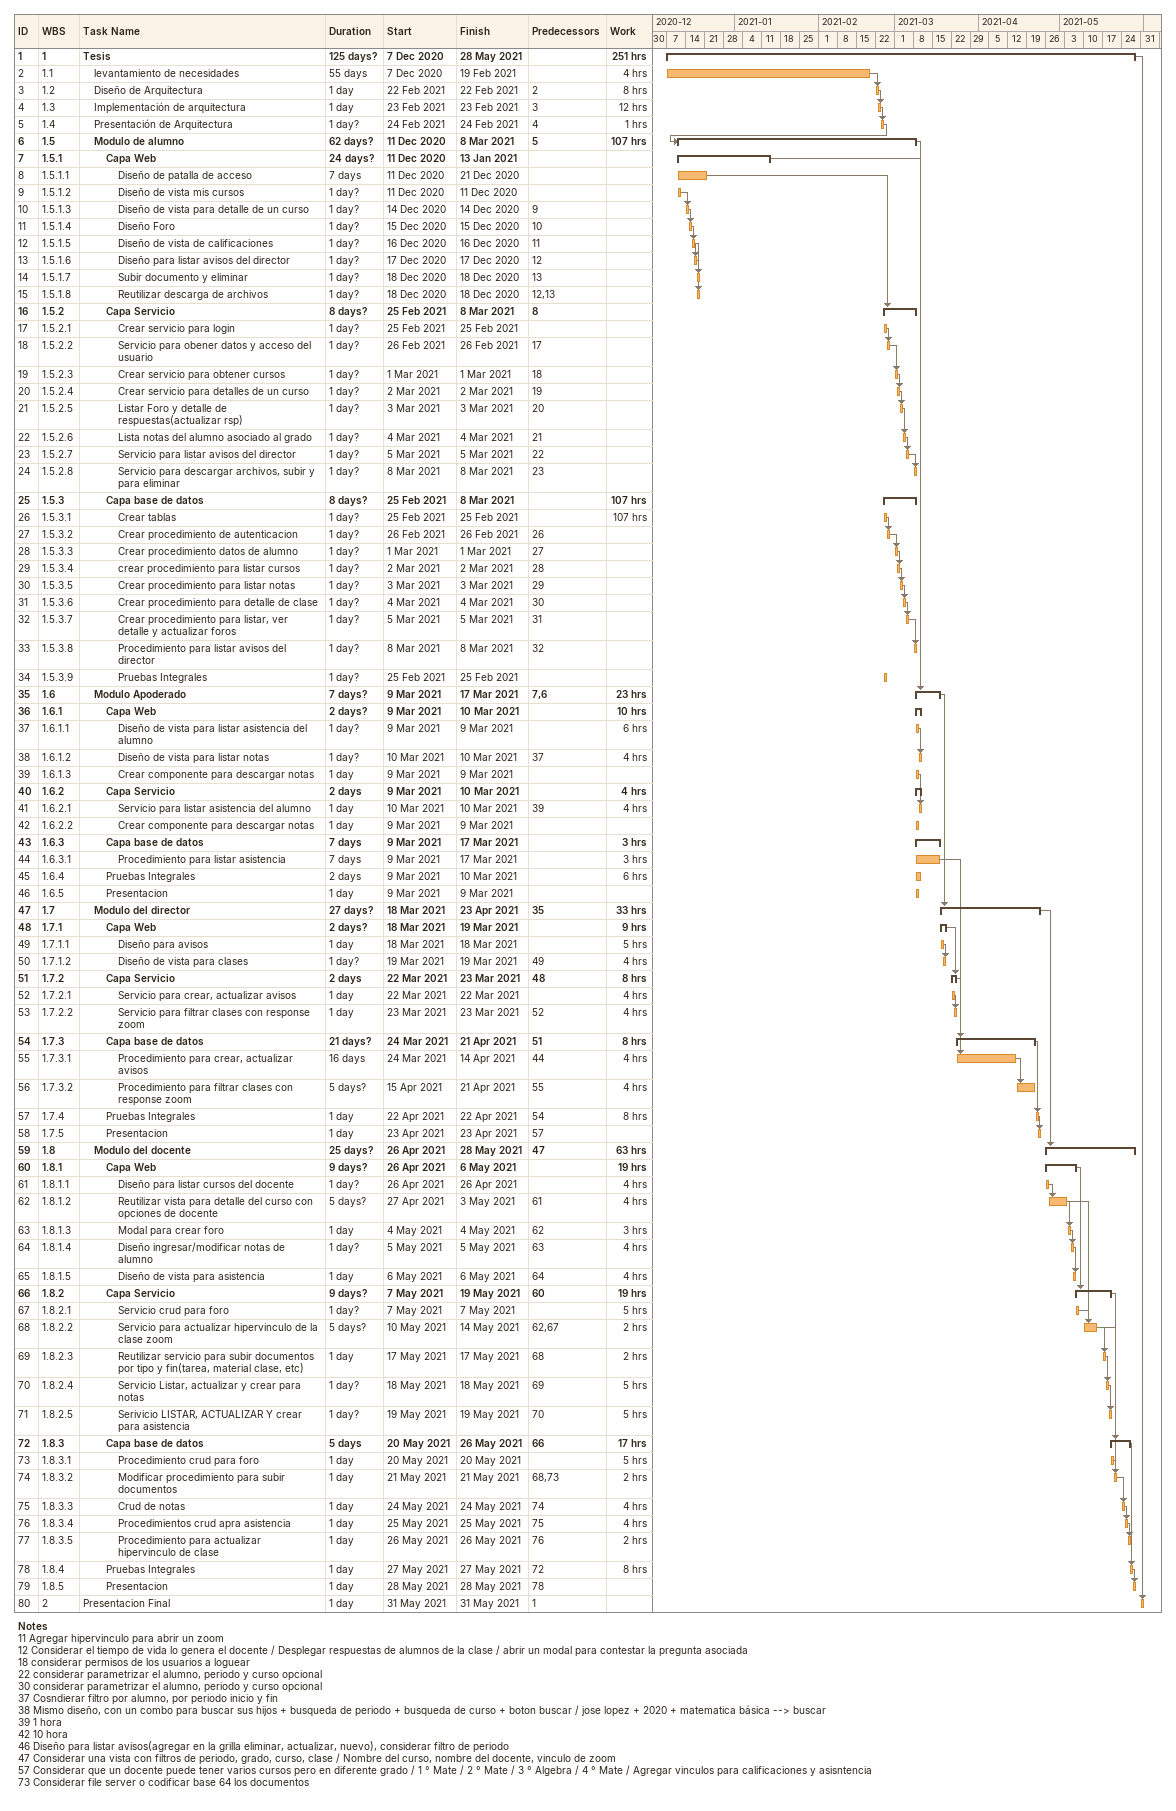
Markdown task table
| ID | WBS | Task | Duration | Start | Finish | Predecessors | Work (h) |
|---|---|---|---|---|---|---|---|
| 1 | 1 | **Tesis** | 125d? | 2020-12-07 | 2021-05-28 |  | 251 |
| 2 | 1.1 | levantamiento de necesidades | 55d | 2020-12-07 | 2021-02-19 |  | 4 |
| 3 | 1.2 | Diseño de Arquitectura | 1d | 2021-02-22 | 2021-02-22 | 2 | 8 |
| 4 | 1.3 | Implementación de arquitectura | 1d | 2021-02-23 | 2021-02-23 | 3 | 12 |
| 5 | 1.4 | Presentación de Arquitectura | 1d? | 2021-02-24 | 2021-02-24 | 4 | 1 |
| 6 | 1.5 | **Modulo de alumno** | 62d? | 2020-12-11 | 2021-03-08 | 5 | 107 |
| 7 | 1.5.1 | **Capa Web** | 24d? | 2020-12-11 | 2021-01-13 |  |  |
| 8 | 1.5.1.1 | Diseño de patalla de acceso | 7d | 2020-12-11 | 2020-12-21 |  |  |
| 9 | 1.5.1.2 | Diseño de vista mis cursos | 1d? | 2020-12-11 | 2020-12-11 |  |  |
| 10 | 1.5.1.3 | Diseño de vista para detalle de un curso | 1d? | 2020-12-14 | 2020-12-14 | 9 |  |
| 11 | 1.5.1.4 | Diseño Foro | 1d? | 2020-12-15 | 2020-12-15 | 10 |  |
| 12 | 1.5.1.5 | Diseño de vista de calificaciones | 1d? | 2020-12-16 | 2020-12-16 | 11 |  |
| 13 | 1.5.1.6 | Diseño para listar avisos del director | 1d? | 2020-12-17 | 2020-12-17 | 12 |  |
| 14 | 1.5.1.7 | Subir documento y eliminar | 1d? | 2020-12-18 | 2020-12-18 | 13 |  |
| 15 | 1.5.1.8 | Reutilizar descarga de archivos | 1d? | 2020-12-18 | 2020-12-18 | 12, 13 |  |
| 16 | 1.5.2 | **Capa Servicio** | 8d? | 2021-02-25 | 2021-03-08 | 8 |  |
| 17 | 1.5.2.1 | Crear servicio para login | 1d? | 2021-02-25 | 2021-02-25 |  |  |
| 18 | 1.5.2.2 | Servicio para obener datos y acceso del usuario | 1d? | 2021-02-26 | 2021-02-26 | 17 |  |
| 19 | 1.5.2.3 | Crear servicio para obtener cursos | 1d? | 2021-03-01 | 2021-03-01 | 18 |  |
| 20 | 1.5.2.4 | Crear servicio para detalles de un curso | 1d? | 2021-03-02 | 2021-03-02 | 19 |  |
| 21 | 1.5.2.5 | Listar Foro y detalle de respuestas(actualizar rsp) | 1d? | 2021-03-03 | 2021-03-03 | 20 |  |
| 22 | 1.5.2.6 | Lista notas del alumno asociado al grado | 1d? | 2021-03-04 | 2021-03-04 | 21 |  |
| 23 | 1.5.2.7 | Servicio para listar avisos del director | 1d? | 2021-03-05 | 2021-03-05 | 22 |  |
| 24 | 1.5.2.8 | Servicio para descargar archivos, subir y para eliminar | 1d? | 2021-03-08 | 2021-03-08 | 23 |  |
| 25 | 1.5.3 | **Capa base de datos** | 8d? | 2021-02-25 | 2021-03-08 |  | 107 |
| 26 | 1.5.3.1 | Crear tablas | 1d? | 2021-02-25 | 2021-02-25 |  | 107 |
| 27 | 1.5.3.2 | Crear procedimiento de autenticacion | 1d? | 2021-02-26 | 2021-02-26 | 26 |  |
| 28 | 1.5.3.3 | Crear procedimiento datos de alumno | 1d? | 2021-03-01 | 2021-03-01 | 27 |  |
| 29 | 1.5.3.4 | crear procedimiento para listar cursos | 1d? | 2021-03-02 | 2021-03-02 | 28 |  |
| 30 | 1.5.3.5 | Crear procedimiento para listar notas | 1d? | 2021-03-03 | 2021-03-03 | 29 |  |
| 31 | 1.5.3.6 | Crear procedimiento para detalle de clase | 1d? | 2021-03-04 | 2021-03-04 | 30 |  |
| 32 | 1.5.3.7 | Crear procedimiento para listar, ver detalle y actualizar foros | 1d? | 2021-03-05 | 2021-03-05 | 31 |  |
| 33 | 1.5.3.8 | Procedimiento para listar avisos del director | 1d? | 2021-03-08 | 2021-03-08 | 32 |  |
| 34 | 1.5.3.9 | Pruebas Integrales | 1d? | 2021-02-25 | 2021-02-25 |  |  |
| 35 | 1.6 | **Modulo Apoderado** | 7d? | 2021-03-09 | 2021-03-17 | 7, 6 | 23 |
| 36 | 1.6.1 | **Capa Web** | 2d? | 2021-03-09 | 2021-03-10 |  | 10 |
| 37 | 1.6.1.1 | Diseño de vista para listar asistencia del alumno | 1d? | 2021-03-09 | 2021-03-09 |  | 6 |
| 38 | 1.6.1.2 | Diseño de vista para listar notas | 1d? | 2021-03-10 | 2021-03-10 | 37 | 4 |
| 39 | 1.6.1.3 | Crear componente para descargar notas | 1d | 2021-03-09 | 2021-03-09 |  |  |
| 40 | 1.6.2 | **Capa Servicio** | 2d | 2021-03-09 | 2021-03-10 |  | 4 |
| 41 | 1.6.2.1 | Servicio para listar asistencia del alumno | 1d | 2021-03-10 | 2021-03-10 | 39 | 4 |
| 42 | 1.6.2.2 | Crear componente para descargar notas | 1d | 2021-03-09 | 2021-03-09 |  |  |
| 43 | 1.6.3 | **Capa base de datos** | 7d | 2021-03-09 | 2021-03-17 |  | 3 |
| 44 | 1.6.3.1 | Procedimiento para listar asistencia | 7d | 2021-03-09 | 2021-03-17 |  | 3 |
| 45 | 1.6.4 | Pruebas Integrales | 2d | 2021-03-09 | 2021-03-10 |  | 6 |
| 46 | 1.6.5 | Presentacion | 1d | 2021-03-09 | 2021-03-09 |  |  |
| 47 | 1.7 | **Modulo del director** | 27d? | 2021-03-18 | 2021-04-23 | 35 | 33 |
| 48 | 1.7.1 | **Capa Web** | 2d? | 2021-03-18 | 2021-03-19 |  | 9 |
| 49 | 1.7.1.1 | Diseño para avisos | 1d | 2021-03-18 | 2021-03-18 |  | 5 |
| 50 | 1.7.1.2 | Diseño de vista para clases | 1d? | 2021-03-19 | 2021-03-19 | 49 | 4 |
| 51 | 1.7.2 | **Capa Servicio** | 2d | 2021-03-22 | 2021-03-23 | 48 | 8 |
| 52 | 1.7.2.1 | Servicio para crear, actualizar avisos | 1d | 2021-03-22 | 2021-03-22 |  | 4 |
| 53 | 1.7.2.2 | Servicio para filtrar clases con response zoom | 1d | 2021-03-23 | 2021-03-23 | 52 | 4 |
| 54 | 1.7.3 | **Capa base de datos** | 21d? | 2021-03-24 | 2021-04-21 | 51 | 8 |
| 55 | 1.7.3.1 | Procedimiento para crear, actualizar avisos | 16d | 2021-03-24 | 2021-04-14 | 44 | 4 |
| 56 | 1.7.3.2 | Procedimiento para filtrar clases con response zoom | 5d? | 2021-04-15 | 2021-04-21 | 55 | 4 |
| 57 | 1.7.4 | Pruebas Integrales | 1d | 2021-04-22 | 2021-04-22 | 54 | 8 |
| 58 | 1.7.5 | Presentacion | 1d | 2021-04-23 | 2021-04-23 | 57 |  |
| 59 | 1.8 | **Modulo del docente** | 25d? | 2021-04-26 | 2021-05-28 | 47 | 63 |
| 60 | 1.8.1 | **Capa Web** | 9d? | 2021-04-26 | 2021-05-06 |  | 19 |
| 61 | 1.8.1.1 | Diseño para listar cursos del docente | 1d? | 2021-04-26 | 2021-04-26 |  | 4 |
| 62 | 1.8.1.2 | Reutilizar vista para detalle del curso con opciones de docente | 5d? | 2021-04-27 | 2021-05-03 | 61 | 4 |
| 63 | 1.8.1.3 | Modal para crear foro | 1d | 2021-05-04 | 2021-05-04 | 62 | 3 |
| 64 | 1.8.1.4 | Diseño ingresar/modificar notas de alumno | 1d? | 2021-05-05 | 2021-05-05 | 63 | 4 |
| 65 | 1.8.1.5 | Diseño de vista para asistencia | 1d | 2021-05-06 | 2021-05-06 | 64 | 4 |
| 66 | 1.8.2 | **Capa Servicio** | 9d? | 2021-05-07 | 2021-05-19 | 60 | 19 |
| 67 | 1.8.2.1 | Servicio crud para foro | 1d? | 2021-05-07 | 2021-05-07 |  | 5 |
| 68 | 1.8.2.2 | Servicio para actualizar hipervinculo de la clase zoom | 5d? | 2021-05-10 | 2021-05-14 | 62, 67 | 2 |
| 69 | 1.8.2.3 | Reutilizar servicio para subir documentos por tipo y fin(tarea, material clase, etc) | 1d | 2021-05-17 | 2021-05-17 | 68 | 2 |
| 70 | 1.8.2.4 | Servicio Listar, actualizar y crear para notas | 1d? | 2021-05-18 | 2021-05-18 | 69 | 5 |
| 71 | 1.8.2.5 | Serivicio LISTAR, ACTUALIZAR Y crear para asistencia | 1d? | 2021-05-19 | 2021-05-19 | 70 | 5 |
| 72 | 1.8.3 | **Capa base de datos** | 5d | 2021-05-20 | 2021-05-26 | 66 | 17 |
| 73 | 1.8.3.1 | Procedimiento crud para foro | 1d | 2021-05-20 | 2021-05-20 |  | 5 |
| 74 | 1.8.3.2 | Modificar procedimiento para subir documentos | 1d | 2021-05-21 | 2021-05-21 | 68, 73 | 2 |
| 75 | 1.8.3.3 | Crud de notas | 1d | 2021-05-24 | 2021-05-24 | 74 | 4 |
| 76 | 1.8.3.4 | Procedimientos crud apra asistencia | 1d | 2021-05-25 | 2021-05-25 | 75 | 4 |
| 77 | 1.8.3.5 | Procedimiento para actualizar hipervinculo de clase | 1d | 2021-05-26 | 2021-05-26 | 76 | 2 |
| 78 | 1.8.4 | Pruebas Integrales | 1d | 2021-05-27 | 2021-05-27 | 72 | 8 |
| 79 | 1.8.5 | Presentacion | 1d | 2021-05-28 | 2021-05-28 | 78 |  |
| 80 | 2 | Presentacion Final | 1d | 2021-05-31 | 2021-05-31 | 1 |  |

Notes
- 11: Agregar hipervinculo para abrir un zoom
- 12: Considerar el tiempo de vida lo genera el docente / Desplegar respuestas de alumnos de la clase / abrir un modal para contestar la pregunta asociada
- 18: considerar permisos de los usuarios a loguear
- 22: considerar parametrizar el alumno, periodo y curso opcional
- 30: considerar parametrizar el alumno, periodo y curso opcional
- 37: Cosndierar filtro por alumno, por periodo inicio y fin
- 38: Mismo diseño, con un combo para buscar sus hijos + busqueda de periodo + busqueda de curso + boton buscar / jose lopez + 2020 + matematica básica --> buscar
- 39: 1 hora
- 42: 10 hora
- 46: Diseño para listar avisos(agregar en la grilla eliminar, actualizar, nuevo), considerar filtro de periodo
- 47: Considerar una vista con filtros de periodo, grado, curso, clase / Nombre del curso, nombre del docente, vinculo de zoom
- 57: Considerar que un docente puede tener varios cursos pero en diferente grado / 1 ° Mate / 2 ° Mate / 3 ° Algebra / 4 ° Mate / Agregar vinculos para calificaciones y asisntencia
- 73: Considerar file server o codificar base 64 los documentos
